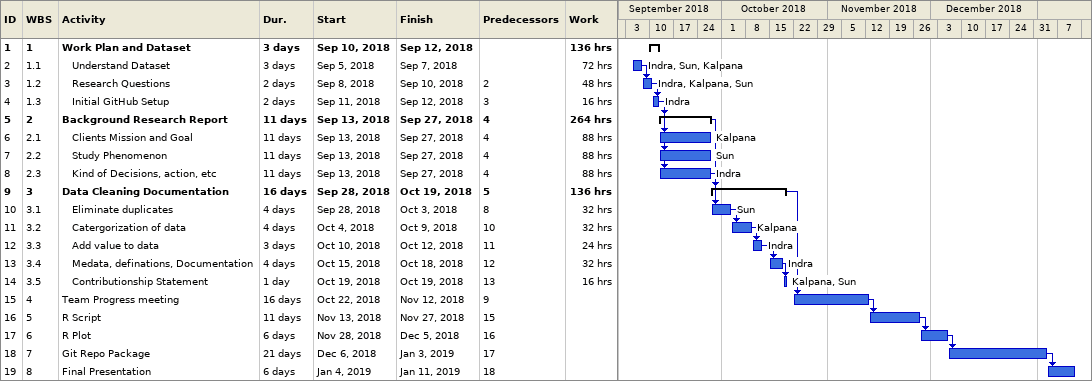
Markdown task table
| ID | WBS | Task | Duration | Start | Finish | Predecessors | Resources | Work (h) |
|---|---|---|---|---|---|---|---|---|
| 1 | 1 | **Work Plan and Dataset** | 3d | 2018-09-10 | 2018-09-12 |  |  | 136 |
| 2 | 1.1 | Understand Dataset | 3d | 2018-09-05 | 2018-09-07 |  | Indra, Sun, Kalpana | 72 |
| 3 | 1.2 | Research Questions | 2d | 2018-09-08 | 2018-09-10 | 2 | Indra, Kalpana, Sun | 48 |
| 4 | 1.3 | Initial GitHub Setup | 2d | 2018-09-11 | 2018-09-12 | 3 | Indra | 16 |
| 5 | 2 | **Background Research Report** | 11d | 2018-09-13 | 2018-09-27 | 4 |  | 264 |
| 6 | 2.1 | Clients Mission and Goal | 11d | 2018-09-13 | 2018-09-27 | 4 | Kalpana | 88 |
| 7 | 2.2 | Study Phenomenon | 11d | 2018-09-13 | 2018-09-27 | 4 | Sun | 88 |
| 8 | 2.3 | Kind of Decisions, action, etc | 11d | 2018-09-13 | 2018-09-27 | 4 | Indra | 88 |
| 9 | 3 | **Data Cleaning Documentation** | 16d | 2018-09-28 | 2018-10-19 | 5 |  | 136 |
| 10 | 3.1 | Eliminate duplicates | 4d | 2018-09-28 | 2018-10-03 | 8 | Sun | 32 |
| 11 | 3.2 | Catergorization of data | 4d | 2018-10-04 | 2018-10-09 | 10 | Kalpana | 32 |
| 12 | 3.3 | Add value to data | 3d | 2018-10-10 | 2018-10-12 | 11 | Indra | 24 |
| 13 | 3.4 | Medata, definations, Documentation | 4d | 2018-10-15 | 2018-10-18 | 12 | Indra | 32 |
| 14 | 3.5 | Contributionship Statement | 1d | 2018-10-19 | 2018-10-19 | 13 | Kalpana, Sun | 16 |
| 15 | 4 | Team Progress meeting | 16d | 2018-10-22 | 2018-11-12 | 9 |  |  |
| 16 | 5 | R Script | 11d | 2018-11-13 | 2018-11-27 | 15 |  |  |
| 17 | 6 | R Plot | 6d | 2018-11-28 | 2018-12-05 | 16 |  |  |
| 18 | 7 | Git Repo Package | 21d | 2018-12-06 | 2019-01-03 | 17 |  |  |
| 19 | 8 | Final Presentation | 6d | 2019-01-04 | 2019-01-11 | 18 |  |  |
